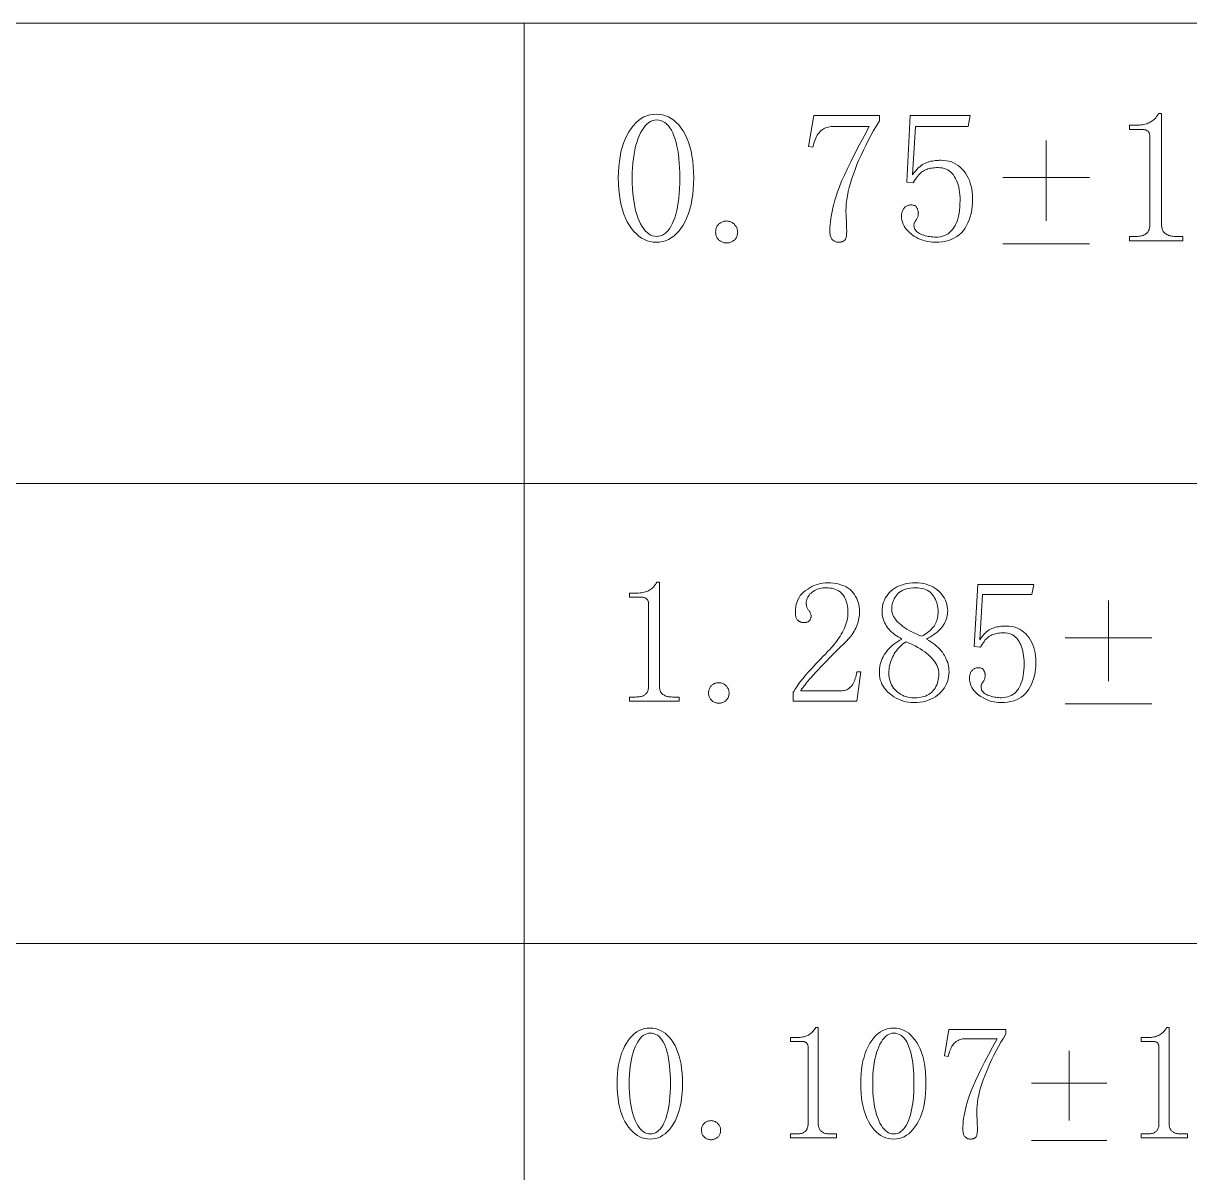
# Model space of a CAD drawing. Extents: x 1 to 297, y 1 to 210.
# Drawn here: x 157.28 to 170.94, y 43.05 to 56.51 of the extents above; entities that cross this region are included whole.
import ezdxf

# ---------------------------------------------------------------- set-up
doc = ezdxf.new("R2010")
doc.units = 0

msp = doc.modelspace()

# ---------------------------------------------------------------- linework, layer by layer
at = {"color": 7, "lineweight": 13}
for p, q in [((1.306, 56.508), (219.321, 56.508)), ((163.15, 56.508), (163.15, 29.565)), ((1.306, 51.119), (219.321, 51.119)), ((1.306, 45.731), (175.108, 45.731))]:
    msp.add_line(p, q, dxfattribs=at)
for points in [[(164.698, 53.944), (164.661, 53.946), (164.625, 53.952), (164.59, 53.962), (164.557, 53.976), (164.525, 53.993), (164.493, 54.015), (164.463, 54.041), (164.435, 54.07), (164.407, 54.104), (164.381, 54.141), (164.357, 54.182), (164.335, 54.227), (164.315, 54.274), (164.299, 54.325), (164.285, 54.379), (164.273, 54.437), (164.264, 54.497), (164.258, 54.561), (164.254, 54.628), (164.252, 54.698), (164.254, 54.764), (164.257, 54.827), (164.264, 54.888), (164.272, 54.945), (164.283, 55.001), (164.297, 55.053), (164.313, 55.104), (164.332, 55.151), (164.353, 55.196), (164.377, 55.238), (164.402, 55.278), (164.429, 55.313), (164.458, 55.343), (164.488, 55.37), (164.519, 55.393), (164.552, 55.411), (164.586, 55.426), (164.622, 55.436), (164.659, 55.442), (164.698, 55.444), (164.735, 55.442), (164.771, 55.436), (164.805, 55.426), (164.839, 55.413), (164.871, 55.395), (164.901, 55.373), (164.931, 55.348), (164.959, 55.318), (164.985, 55.285), (165.011, 55.247), (165.035, 55.206), (165.056, 55.162), (165.074, 55.115), (165.09, 55.065), (165.104, 55.011), (165.115, 54.955), (165.124, 54.895), (165.13, 54.833), (165.134, 54.767), (165.135, 54.698), (165.134, 54.63), (165.13, 54.564), (165.124, 54.501), (165.115, 54.441), (165.104, 54.385), (165.09, 54.331), (165.074, 54.28), (165.056, 54.232), (165.035, 54.187), (165.011, 54.146), (164.985, 54.107), (164.959, 54.073), (164.931, 54.043), (164.901, 54.017), (164.871, 53.995), (164.839, 53.976), (164.805, 53.962), (164.771, 53.952), (164.735, 53.946)], [(164.698, 55.376), (164.674, 55.374), (164.652, 55.368), (164.63, 55.359), (164.608, 55.346), (164.588, 55.33), (164.568, 55.309), (164.549, 55.285), (164.531, 55.258), (164.513, 55.226), (164.497, 55.191), (164.481, 55.153), (164.467, 55.113), (164.455, 55.07), (164.445, 55.024), (164.436, 54.976), (164.428, 54.925), (164.423, 54.872), (164.418, 54.817), (164.416, 54.759), (164.415, 54.698), (164.416, 54.635), (164.418, 54.574), (164.423, 54.516), (164.428, 54.461), (164.436, 54.409), (164.445, 54.36), (164.455, 54.314), (164.467, 54.271), (164.481, 54.23), (164.497, 54.193), (164.513, 54.159), (164.531, 54.128), (164.549, 54.101), (164.568, 54.078), (164.588, 54.058), (164.608, 54.042), (164.63, 54.029), (164.652, 54.02), (164.674, 54.015), (164.698, 54.013), (164.723, 54.015), (164.747, 54.02), (164.77, 54.029), (164.792, 54.042), (164.813, 54.058), (164.832, 54.078), (164.851, 54.101), (164.868, 54.128), (164.884, 54.159), (164.9, 54.193), (164.913, 54.23), (164.926, 54.271), (164.937, 54.314), (164.946, 54.36), (164.954, 54.409), (164.961, 54.461), (164.966, 54.516), (164.969, 54.574), (164.972, 54.635), (164.972, 54.698), (164.972, 54.759), (164.97, 54.817), (164.966, 54.872), (164.961, 54.925), (164.955, 54.976), (164.948, 55.024), (164.939, 55.07), (164.928, 55.113), (164.917, 55.153), (164.904, 55.191), (164.889, 55.226), (164.874, 55.258), (164.856, 55.285), (164.838, 55.309), (164.818, 55.33), (164.797, 55.346), (164.774, 55.359), (164.75, 55.368), (164.725, 55.374)], [(167.312, 55.367), (167.277, 55.309), (167.243, 55.251), (167.211, 55.193), (167.18, 55.136), (167.151, 55.079), (167.123, 55.022), (167.096, 54.965), (167.071, 54.909), (167.047, 54.853), (167.025, 54.797), (167.005, 54.742), (166.987, 54.689), (166.971, 54.636), (166.957, 54.586), (166.945, 54.537), (166.935, 54.489), (166.928, 54.443), (166.922, 54.398), (166.919, 54.355), (166.918, 54.313), (166.918, 54.306), (166.918, 54.298), (166.918, 54.29), (166.919, 54.281), (166.919, 54.271), (166.92, 54.261), (166.92, 54.25), (166.921, 54.239), (166.922, 54.227), (166.922, 54.214), (166.923, 54.201), (166.924, 54.188), (166.925, 54.174), (166.925, 54.159), (166.926, 54.145), (166.926, 54.129), (166.926, 54.114), (166.926, 54.098), (166.927, 54.081), (166.927, 54.064), (166.926, 54.051), (166.926, 54.038), (166.925, 54.027), (166.923, 54.016), (166.921, 54.006), (166.919, 53.997), (166.916, 53.989), (166.913, 53.982), (166.909, 53.975), (166.905, 53.97), (166.901, 53.965), (166.895, 53.961), (166.89, 53.957), (166.883, 53.953), (166.876, 53.951), (166.869, 53.948), (166.861, 53.947), (166.852, 53.945), (166.842, 53.944), (166.832, 53.944), (166.824, 53.945), (166.816, 53.945), (166.808, 53.947), (166.8, 53.949), (166.793, 53.952), (166.786, 53.955), (166.779, 53.959), (166.772, 53.963), (166.766, 53.969), (166.76, 53.974), (166.754, 53.981), (166.749, 53.988), (166.744, 53.996), (166.74, 54.006), (166.737, 54.016), (166.734, 54.027), (166.732, 54.039), (166.731, 54.052), (166.73, 54.066), (166.73, 54.081), (166.73, 54.115), (166.732, 54.15), (166.736, 54.186), (166.741, 54.224), (166.748, 54.264), (166.756, 54.305), (166.765, 54.347), (166.776, 54.391), (166.789, 54.437), (166.802, 54.484), (166.819, 54.536), (166.841, 54.594), (166.868, 54.658), (166.9, 54.73), (166.936, 54.808), (166.978, 54.893), (167.024, 54.984), (167.075, 55.082), (167.131, 55.187), (167.192, 55.299), (166.764, 55.299), (166.745, 55.298), (166.728, 55.296), (166.711, 55.293), (166.695, 55.289), (166.679, 55.284), (166.665, 55.277), (166.651, 55.269), (166.638, 55.26), (166.625, 55.25), (166.614, 55.238), (166.603, 55.226), (166.593, 55.212), (166.583, 55.197), (166.574, 55.181), (166.566, 55.163), (166.558, 55.145), (166.55, 55.125), (166.544, 55.104), (166.538, 55.082), (166.532, 55.058), (166.481, 55.067), (166.541, 55.427), (167.312, 55.427)], [(168.032, 54.904), (168.064, 54.903), (168.095, 54.899), (168.125, 54.893), (168.153, 54.884), (168.18, 54.873), (168.206, 54.859), (168.231, 54.843), (168.255, 54.825), (168.277, 54.804), (168.298, 54.78), (168.318, 54.754), (168.335, 54.727), (168.351, 54.698), (168.364, 54.667), (168.375, 54.635), (168.384, 54.601), (168.392, 54.566), (168.397, 54.529), (168.4, 54.49), (168.401, 54.45), (168.4, 54.405), (168.397, 54.361), (168.391, 54.32), (168.384, 54.28), (168.374, 54.242), (168.362, 54.206), (168.348, 54.172), (168.332, 54.14), (168.314, 54.11), (168.294, 54.081), (168.271, 54.055), (168.246, 54.032), (168.219, 54.011), (168.19, 53.994), (168.158, 53.979), (168.124, 53.966), (168.087, 53.957), (168.048, 53.95), (168.007, 53.946), (167.964, 53.944), (167.933, 53.945), (167.903, 53.948), (167.874, 53.952), (167.846, 53.959), (167.818, 53.967), (167.791, 53.977), (167.765, 53.988), (167.739, 54.002), (167.714, 54.017), (167.689, 54.034), (167.667, 54.053), (167.646, 54.072), (167.628, 54.092), (167.613, 54.112), (167.6, 54.134), (167.589, 54.156), (167.58, 54.179), (167.574, 54.203), (167.571, 54.227), (167.57, 54.253), (167.57, 54.263), (167.571, 54.273), (167.572, 54.282), (167.574, 54.292), (167.577, 54.301), (167.58, 54.31), (167.584, 54.318), (167.589, 54.327), (167.594, 54.335), (167.6, 54.343), (167.606, 54.35), (167.612, 54.357), (167.619, 54.362), (167.627, 54.367), (167.635, 54.372), (167.643, 54.375), (167.652, 54.378), (167.661, 54.38), (167.671, 54.381), (167.681, 54.381), (167.691, 54.381), (167.7, 54.38), (167.709, 54.378), (167.717, 54.376), (167.724, 54.373), (167.73, 54.369), (167.736, 54.365), (167.741, 54.359), (167.746, 54.354), (167.75, 54.347), (167.753, 54.34), (167.756, 54.334), (167.758, 54.327), (167.76, 54.321), (167.762, 54.315), (167.764, 54.309), (167.765, 54.303), (167.766, 54.298), (167.766, 54.292), (167.767, 54.287), (167.766, 54.277), (167.766, 54.267), (167.764, 54.258), (167.763, 54.249), (167.76, 54.241), (167.757, 54.233), (167.754, 54.226), (167.75, 54.218), (167.746, 54.212), (167.741, 54.206), (167.736, 54.2), (167.732, 54.193), (167.728, 54.187), (167.724, 54.181), (167.722, 54.175), (167.719, 54.168), (167.718, 54.162), (167.716, 54.155), (167.715, 54.148), (167.715, 54.141), (167.716, 54.128), (167.718, 54.115), (167.723, 54.103), (167.728, 54.092), (167.736, 54.081), (167.745, 54.071), (167.755, 54.062), (167.767, 54.054), (167.781, 54.046), (167.797, 54.038), (167.813, 54.032), (167.83, 54.026), (167.847, 54.021), (167.864, 54.017), (167.881, 54.013), (167.899, 54.01), (167.917, 54.007), (167.935, 54.006), (167.954, 54.005), (167.972, 54.004), (167.999, 54.005), (168.025, 54.009), (168.049, 54.014), (168.072, 54.022), (168.093, 54.032), (168.114, 54.044), (168.133, 54.059), (168.151, 54.076), (168.167, 54.094), (168.182, 54.116), (168.196, 54.139), (168.209, 54.164), (168.22, 54.191), (168.229, 54.22), (168.237, 54.251), (168.244, 54.283), (168.249, 54.318), (168.252, 54.354), (168.254, 54.393), (168.255, 54.433), (168.255, 54.466), (168.253, 54.499), (168.249, 54.53), (168.245, 54.56), (168.239, 54.588), (168.232, 54.615), (168.224, 54.641), (168.214, 54.666), (168.203, 54.689), (168.191, 54.711), (168.177, 54.732), (168.163, 54.75), (168.147, 54.766), (168.129, 54.78), (168.111, 54.792), (168.091, 54.801), (168.069, 54.809), (168.047, 54.814), (168.023, 54.817), (167.998, 54.819), (167.979, 54.818), (167.961, 54.817), (167.944, 54.815), (167.927, 54.813), (167.91, 54.81), (167.894, 54.806), (167.879, 54.802), (167.864, 54.797), (167.849, 54.791), (167.835, 54.784), (167.822, 54.777), (167.808, 54.767), (167.795, 54.757), (167.782, 54.744), (167.769, 54.731), (167.756, 54.715), (167.743, 54.698), (167.731, 54.68), (167.719, 54.66), (167.707, 54.639), (167.63, 54.647), (167.672, 55.427), (168.375, 55.427), (168.35, 55.299), (167.732, 55.299), (167.698, 54.733), (167.715, 54.756), (167.732, 54.777), (167.749, 54.796), (167.766, 54.814), (167.783, 54.829), (167.799, 54.843), (167.816, 54.855), (167.832, 54.864), (167.849, 54.872), (167.865, 54.878), (167.882, 54.883), (167.898, 54.888), (167.914, 54.892), (167.931, 54.895), (167.948, 54.898), (167.964, 54.9), (167.981, 54.902), (167.998, 54.903), (168.015, 54.904)], [(170.615, 55.453), (170.615, 54.15), (170.616, 54.137), (170.617, 54.124), (170.619, 54.112), (170.622, 54.101), (170.626, 54.09), (170.631, 54.08), (170.636, 54.071), (170.643, 54.062), (170.65, 54.054), (170.658, 54.047), (170.667, 54.041), (170.677, 54.035), (170.687, 54.03), (170.698, 54.025), (170.71, 54.021), (170.722, 54.018), (170.735, 54.016), (170.749, 54.014), (170.763, 54.013), (170.778, 54.013), (170.864, 54.013), (170.864, 53.961), (170.238, 53.961), (170.238, 54.013), (170.315, 54.013), (170.332, 54.013), (170.348, 54.014), (170.363, 54.016), (170.376, 54.018), (170.389, 54.021), (170.401, 54.025), (170.412, 54.03), (170.422, 54.035), (170.432, 54.041), (170.44, 54.047), (170.447, 54.054), (170.454, 54.062), (170.459, 54.071), (170.464, 54.08), (170.469, 54.09), (170.472, 54.101), (170.475, 54.112), (170.477, 54.124), (170.478, 54.137), (170.478, 54.15), (170.478, 55.187), (170.478, 55.194), (170.477, 55.2), (170.476, 55.206), (170.475, 55.212), (170.473, 55.218), (170.471, 55.224), (170.468, 55.229), (170.465, 55.234), (170.461, 55.238), (170.457, 55.243), (170.452, 55.247), (170.447, 55.25), (170.442, 55.254), (170.436, 55.257), (170.43, 55.259), (170.423, 55.261), (170.416, 55.262), (170.409, 55.263), (170.401, 55.264), (170.393, 55.264), (170.238, 55.264), (170.238, 55.316), (170.315, 55.316), (170.336, 55.316), (170.355, 55.317), (170.374, 55.319), (170.392, 55.321), (170.409, 55.324), (170.425, 55.328), (170.441, 55.332), (170.455, 55.338), (170.469, 55.343), (170.483, 55.35), (170.495, 55.357), (170.507, 55.365), (170.518, 55.374), (170.529, 55.383), (170.539, 55.393), (170.549, 55.403), (170.558, 55.415), (170.566, 55.427), (170.574, 55.439), (170.581, 55.453)], [(165.521, 53.936), (165.511, 53.936), (165.501, 53.937), (165.491, 53.939), (165.482, 53.941), (165.473, 53.944), (165.464, 53.948), (165.455, 53.952), (165.447, 53.958), (165.439, 53.963), (165.431, 53.97), (165.424, 53.977), (165.417, 53.985), (165.411, 53.993), (165.406, 54.001), (165.402, 54.011), (165.399, 54.02), (165.396, 54.031), (165.394, 54.041), (165.393, 54.052), (165.392, 54.064), (165.393, 54.076), (165.394, 54.087), (165.396, 54.098), (165.399, 54.108), (165.402, 54.118), (165.406, 54.127), (165.411, 54.136), (165.417, 54.144), (165.424, 54.151), (165.431, 54.159), (165.439, 54.165), (165.447, 54.171), (165.455, 54.176), (165.464, 54.18), (165.473, 54.184), (165.482, 54.187), (165.491, 54.19), (165.501, 54.191), (165.511, 54.192), (165.521, 54.193), (165.531, 54.192), (165.541, 54.191), (165.551, 54.189), (165.56, 54.187), (165.569, 54.183), (165.578, 54.179), (165.587, 54.174), (165.595, 54.168), (165.603, 54.162), (165.611, 54.154), (165.618, 54.146), (165.625, 54.138), (165.631, 54.13), (165.636, 54.121), (165.64, 54.112), (165.643, 54.103), (165.646, 54.094), (165.648, 54.084), (165.649, 54.074), (165.65, 54.064), (165.649, 54.052), (165.648, 54.041), (165.646, 54.031), (165.643, 54.02), (165.64, 54.011), (165.636, 54.001), (165.631, 53.993), (165.625, 53.985), (165.618, 53.977), (165.611, 53.97), (165.603, 53.963), (165.595, 53.958), (165.587, 53.952), (165.578, 53.948), (165.569, 53.944), (165.56, 53.941), (165.551, 53.939), (165.541, 53.937), (165.531, 53.936)], [(164.734, 49.962), (164.734, 48.746), (164.734, 48.734), (164.735, 48.722), (164.737, 48.711), (164.74, 48.7), (164.743, 48.69), (164.748, 48.681), (164.753, 48.673), (164.759, 48.665), (164.766, 48.657), (164.773, 48.65), (164.782, 48.644), (164.791, 48.639), (164.8, 48.634), (164.811, 48.63), (164.822, 48.626), (164.833, 48.624), (164.845, 48.621), (164.858, 48.62), (164.871, 48.619), (164.885, 48.618), (164.965, 48.618), (164.965, 48.57), (164.382, 48.57), (164.382, 48.618), (164.454, 48.618), (164.469, 48.619), (164.484, 48.62), (164.498, 48.621), (164.51, 48.624), (164.523, 48.626), (164.534, 48.63), (164.544, 48.634), (164.553, 48.639), (164.562, 48.644), (164.57, 48.65), (164.576, 48.657), (164.582, 48.665), (164.588, 48.673), (164.593, 48.681), (164.597, 48.69), (164.6, 48.7), (164.602, 48.711), (164.604, 48.722), (164.605, 48.734), (164.605, 48.746), (164.605, 49.714), (164.605, 49.721), (164.605, 49.727), (164.604, 49.733), (164.602, 49.738), (164.601, 49.743), (164.598, 49.749), (164.596, 49.753), (164.593, 49.758), (164.589, 49.762), (164.586, 49.766), (164.581, 49.77), (164.577, 49.774), (164.572, 49.777), (164.566, 49.779), (164.561, 49.781), (164.554, 49.783), (164.548, 49.785), (164.541, 49.786), (164.533, 49.786), (164.526, 49.786), (164.382, 49.786), (164.382, 49.834), (164.454, 49.834), (164.472, 49.835), (164.49, 49.836), (164.508, 49.837), (164.525, 49.84), (164.541, 49.842), (164.556, 49.846), (164.57, 49.85), (164.584, 49.855), (164.597, 49.86), (164.61, 49.866), (164.621, 49.873), (164.632, 49.881), (164.643, 49.889), (164.653, 49.897), (164.663, 49.906), (164.671, 49.916), (164.68, 49.927), (164.688, 49.938), (164.695, 49.95), (164.702, 49.962)], [(166.941, 49.602), (166.941, 49.631), (166.939, 49.657), (166.936, 49.683), (166.931, 49.707), (166.926, 49.729), (166.918, 49.751), (166.91, 49.771), (166.901, 49.789), (166.89, 49.807), (166.878, 49.822), (166.864, 49.837), (166.849, 49.85), (166.833, 49.861), (166.816, 49.871), (166.798, 49.879), (166.778, 49.886), (166.757, 49.892), (166.734, 49.895), (166.71, 49.898), (166.686, 49.898), (166.667, 49.898), (166.648, 49.896), (166.63, 49.894), (166.613, 49.89), (166.597, 49.885), (166.58, 49.88), (166.565, 49.873), (166.55, 49.865), (166.535, 49.856), (166.521, 49.846), (166.509, 49.836), (166.497, 49.825), (166.487, 49.813), (166.478, 49.8), (166.471, 49.787), (166.464, 49.774), (166.46, 49.76), (166.456, 49.745), (166.454, 49.73), (166.454, 49.714), (166.454, 49.705), (166.455, 49.696), (166.456, 49.687), (166.458, 49.679), (166.461, 49.67), (166.464, 49.663), (166.467, 49.655), (166.471, 49.648), (166.476, 49.641), (166.482, 49.634), (166.487, 49.628), (166.492, 49.622), (166.496, 49.615), (166.499, 49.609), (166.503, 49.602), (166.505, 49.596), (166.507, 49.59), (166.508, 49.583), (166.509, 49.577), (166.51, 49.57), (166.509, 49.563), (166.509, 49.555), (166.508, 49.548), (166.506, 49.542), (166.505, 49.535), (166.502, 49.53), (166.5, 49.524), (166.497, 49.519), (166.493, 49.515), (166.49, 49.51), (166.485, 49.507), (166.481, 49.503), (166.476, 49.5), (166.47, 49.498), (166.465, 49.495), (166.458, 49.494), (166.452, 49.492), (166.445, 49.491), (166.437, 49.491), (166.43, 49.49), (166.42, 49.491), (166.411, 49.492), (166.403, 49.493), (166.394, 49.495), (166.387, 49.497), (166.379, 49.501), (166.372, 49.504), (166.366, 49.508), (166.359, 49.513), (166.354, 49.518), (166.348, 49.524), (166.343, 49.531), (166.339, 49.539), (166.336, 49.547), (166.333, 49.555), (166.33, 49.565), (166.328, 49.575), (166.327, 49.586), (166.326, 49.598), (166.326, 49.61), (166.327, 49.643), (166.33, 49.674), (166.336, 49.704), (166.345, 49.732), (166.355, 49.758), (166.369, 49.783), (166.384, 49.806), (166.402, 49.828), (166.423, 49.848), (166.446, 49.866), (166.47, 49.883), (166.494, 49.898), (166.519, 49.911), (166.544, 49.923), (166.57, 49.932), (166.595, 49.94), (166.621, 49.947), (166.648, 49.951), (166.674, 49.954), (166.702, 49.954), (166.739, 49.954), (166.774, 49.951), (166.808, 49.946), (166.839, 49.939), (166.868, 49.93), (166.896, 49.92), (166.921, 49.907), (166.945, 49.893), (166.966, 49.877), (166.986, 49.858), (167.003, 49.839), (167.019, 49.818), (167.032, 49.797), (167.044, 49.774), (167.055, 49.75), (167.063, 49.726), (167.069, 49.701), (167.074, 49.674), (167.077, 49.647), (167.077, 49.618), (167.077, 49.599), (167.076, 49.58), (167.074, 49.561), (167.07, 49.542), (167.066, 49.522), (167.062, 49.503), (167.056, 49.484), (167.049, 49.465), (167.042, 49.446), (167.034, 49.426), (167.024, 49.407), (167.014, 49.388), (167.002, 49.37), (166.99, 49.351), (166.977, 49.332), (166.962, 49.314), (166.946, 49.296), (166.93, 49.278), (166.912, 49.26), (166.894, 49.242), (166.848, 49.199), (166.805, 49.156), (166.764, 49.116), (166.725, 49.077), (166.689, 49.039), (166.654, 49.004), (166.622, 48.97), (166.591, 48.938), (166.563, 48.907), (166.538, 48.878), (166.514, 48.851), (166.492, 48.826), (166.472, 48.803), (166.454, 48.781), (166.439, 48.761), (166.425, 48.744), (166.413, 48.728), (166.403, 48.713), (166.395, 48.701), (166.39, 48.69), (166.862, 48.69), (166.876, 48.691), (166.889, 48.693), (166.903, 48.696), (166.915, 48.699), (166.928, 48.704), (166.939, 48.711), (166.951, 48.718), (166.961, 48.726), (166.972, 48.736), (166.982, 48.746), (166.991, 48.758), (166.999, 48.771), (167.007, 48.785), (167.015, 48.8), (167.021, 48.816), (167.028, 48.834), (167.033, 48.852), (167.038, 48.872), (167.042, 48.893), (167.046, 48.914), (167.094, 48.914), (167.046, 48.57), (166.301, 48.57), (166.301, 48.674), (166.31, 48.689), (166.32, 48.705), (166.33, 48.721), (166.342, 48.738), (166.355, 48.756), (166.368, 48.775), (166.383, 48.795), (166.399, 48.815), (166.416, 48.836), (166.434, 48.858), (166.452, 48.881), (166.473, 48.905), (166.494, 48.929), (166.517, 48.954), (166.541, 48.98), (166.566, 49.007), (166.592, 49.035), (166.619, 49.063), (166.648, 49.092), (166.678, 49.122), (166.704, 49.15), (166.729, 49.176), (166.753, 49.203), (166.775, 49.229), (166.796, 49.254), (166.815, 49.28), (166.833, 49.305), (166.849, 49.33), (166.864, 49.354), (166.878, 49.378), (166.89, 49.402), (166.901, 49.426), (166.91, 49.449), (166.918, 49.472), (166.926, 49.494), (166.931, 49.517), (166.936, 49.539), (166.939, 49.56), (166.941, 49.582)], [(168.126, 48.914), (168.124, 48.885), (168.121, 48.856), (168.115, 48.828), (168.108, 48.801), (168.098, 48.774), (168.085, 48.749), (168.071, 48.725), (168.054, 48.702), (168.035, 48.68), (168.014, 48.658), (167.99, 48.639), (167.966, 48.621), (167.94, 48.605), (167.912, 48.592), (167.883, 48.58), (167.853, 48.571), (167.821, 48.564), (167.788, 48.559), (167.754, 48.556), (167.717, 48.554), (167.684, 48.556), (167.652, 48.559), (167.621, 48.564), (167.591, 48.571), (167.562, 48.58), (167.533, 48.592), (167.506, 48.605), (167.479, 48.621), (167.454, 48.639), (167.43, 48.658), (167.407, 48.68), (167.386, 48.701), (167.368, 48.724), (167.353, 48.747), (167.34, 48.77), (167.329, 48.795), (167.32, 48.82), (167.314, 48.845), (167.311, 48.872), (167.31, 48.898), (167.31, 48.925), (167.312, 48.951), (167.316, 48.976), (167.32, 49.001), (167.327, 49.024), (167.334, 49.047), (167.343, 49.069), (167.353, 49.09), (167.365, 49.111), (167.378, 49.13), (167.392, 49.149), (167.407, 49.168), (167.424, 49.186), (167.441, 49.203), (167.461, 49.22), (167.481, 49.237), (167.502, 49.253), (167.525, 49.269), (167.549, 49.284), (167.574, 49.298), (167.552, 49.31), (167.531, 49.322), (167.511, 49.335), (167.492, 49.348), (167.475, 49.361), (167.458, 49.376), (167.442, 49.391), (167.428, 49.406), (167.414, 49.422), (167.402, 49.438), (167.39, 49.455), (167.38, 49.473), (167.371, 49.491), (167.363, 49.509), (167.357, 49.527), (167.351, 49.546), (167.347, 49.566), (167.344, 49.586), (167.342, 49.606), (167.342, 49.626), (167.343, 49.653), (167.346, 49.679), (167.351, 49.704), (167.358, 49.729), (167.368, 49.752), (167.379, 49.775), (167.392, 49.797), (167.408, 49.818), (167.426, 49.839), (167.446, 49.858), (167.467, 49.877), (167.49, 49.893), (167.515, 49.907), (167.542, 49.92), (167.57, 49.93), (167.599, 49.939), (167.63, 49.946), (167.663, 49.951), (167.698, 49.954), (167.734, 49.954), (167.766, 49.954), (167.798, 49.951), (167.829, 49.946), (167.858, 49.939), (167.885, 49.93), (167.912, 49.92), (167.937, 49.907), (167.961, 49.893), (167.984, 49.877), (168.006, 49.858), (168.025, 49.839), (168.043, 49.818), (168.059, 49.797), (168.072, 49.775), (168.084, 49.752), (168.093, 49.729), (168.1, 49.704), (168.105, 49.679), (168.108, 49.653), (168.11, 49.626), (168.109, 49.607), (168.107, 49.589), (168.104, 49.57), (168.1, 49.552), (168.095, 49.533), (168.088, 49.516), (168.08, 49.498), (168.071, 49.481), (168.061, 49.463), (168.049, 49.446), (168.037, 49.43), (168.023, 49.414), (168.007, 49.398), (167.991, 49.382), (167.973, 49.367), (167.953, 49.353), (167.932, 49.339), (167.91, 49.325), (167.886, 49.311), (167.862, 49.298), (167.888, 49.282), (167.913, 49.266), (167.937, 49.249), (167.959, 49.232), (167.98, 49.214), (167.999, 49.197), (168.017, 49.179), (168.033, 49.16), (168.048, 49.142), (168.062, 49.122), (168.074, 49.103), (168.085, 49.083), (168.094, 49.063), (168.102, 49.043), (168.11, 49.022), (168.115, 49.002), (168.12, 48.98), (168.123, 48.959), (168.125, 48.937)], [(167.998, 49.618), (167.997, 49.641), (167.995, 49.662), (167.992, 49.683), (167.987, 49.704), (167.982, 49.723), (167.974, 49.743), (167.966, 49.762), (167.957, 49.78), (167.946, 49.797), (167.934, 49.814), (167.92, 49.83), (167.905, 49.845), (167.889, 49.857), (167.871, 49.868), (167.852, 49.877), (167.831, 49.885), (167.809, 49.891), (167.785, 49.895), (167.76, 49.898), (167.734, 49.898), (167.704, 49.898), (167.676, 49.895), (167.65, 49.891), (167.626, 49.886), (167.604, 49.878), (167.583, 49.87), (167.564, 49.859), (167.547, 49.847), (167.531, 49.834), (167.518, 49.818), (167.505, 49.802), (167.494, 49.786), (167.485, 49.77), (167.477, 49.753), (167.47, 49.736), (167.464, 49.72), (167.459, 49.703), (167.456, 49.685), (167.454, 49.668), (167.454, 49.65), (167.454, 49.633), (167.457, 49.615), (167.462, 49.598), (167.468, 49.581), (167.477, 49.563), (167.487, 49.546), (167.499, 49.529), (167.512, 49.512), (167.528, 49.495), (167.546, 49.478), (167.565, 49.462), (167.585, 49.446), (167.608, 49.43), (167.631, 49.414), (167.657, 49.399), (167.683, 49.385), (167.712, 49.371), (167.741, 49.357), (167.773, 49.343), (167.806, 49.33), (167.824, 49.34), (167.842, 49.351), (167.859, 49.361), (167.875, 49.373), (167.89, 49.384), (167.903, 49.397), (167.916, 49.409), (167.928, 49.423), (167.939, 49.436), (167.95, 49.45), (167.959, 49.465), (167.967, 49.48), (167.974, 49.496), (167.98, 49.512), (167.986, 49.528), (167.99, 49.546), (167.993, 49.563), (167.996, 49.581), (167.997, 49.6)], [(168.798, 49.45), (168.827, 49.449), (168.856, 49.446), (168.884, 49.44), (168.91, 49.432), (168.936, 49.421), (168.96, 49.409), (168.983, 49.394), (169.005, 49.376), (169.026, 49.357), (169.046, 49.334), (169.064, 49.311), (169.08, 49.285), (169.094, 49.258), (169.107, 49.23), (169.118, 49.199), (169.126, 49.168), (169.133, 49.135), (169.138, 49.1), (169.141, 49.064), (169.142, 49.026), (169.141, 48.984), (169.138, 48.944), (169.133, 48.905), (169.126, 48.868), (169.117, 48.832), (169.105, 48.799), (169.092, 48.767), (169.077, 48.737), (169.061, 48.709), (169.042, 48.682), (169.02, 48.658), (168.997, 48.636), (168.972, 48.617), (168.944, 48.601), (168.915, 48.586), (168.883, 48.575), (168.849, 48.566), (168.812, 48.56), (168.774, 48.556), (168.734, 48.554), (168.705, 48.555), (168.677, 48.558), (168.65, 48.562), (168.623, 48.568), (168.598, 48.575), (168.572, 48.585), (168.548, 48.596), (168.524, 48.608), (168.5, 48.623), (168.478, 48.638), (168.456, 48.656), (168.437, 48.674), (168.42, 48.692), (168.406, 48.711), (168.394, 48.731), (168.383, 48.752), (168.376, 48.774), (168.37, 48.796), (168.367, 48.819), (168.366, 48.842), (168.366, 48.852), (168.367, 48.861), (168.368, 48.87), (168.37, 48.879), (168.372, 48.887), (168.376, 48.896), (168.379, 48.904), (168.383, 48.912), (168.388, 48.919), (168.394, 48.926), (168.399, 48.933), (168.406, 48.939), (168.412, 48.945), (168.419, 48.95), (168.426, 48.953), (168.434, 48.957), (168.443, 48.959), (168.451, 48.961), (168.46, 48.962), (168.47, 48.962), (168.479, 48.962), (168.487, 48.961), (168.495, 48.96), (168.503, 48.957), (168.51, 48.954), (168.516, 48.951), (168.521, 48.947), (168.526, 48.942), (168.53, 48.937), (168.534, 48.93), (168.537, 48.924), (168.539, 48.918), (168.542, 48.912), (168.544, 48.906), (168.546, 48.9), (168.547, 48.895), (168.548, 48.89), (168.549, 48.884), (168.549, 48.879), (168.549, 48.874), (168.549, 48.865), (168.549, 48.856), (168.547, 48.847), (168.546, 48.839), (168.544, 48.831), (168.541, 48.824), (168.538, 48.817), (168.534, 48.81), (168.53, 48.804), (168.526, 48.798), (168.521, 48.793), (168.517, 48.787), (168.513, 48.781), (168.51, 48.775), (168.508, 48.769), (168.505, 48.763), (168.504, 48.757), (168.502, 48.751), (168.502, 48.745), (168.502, 48.738), (168.502, 48.726), (168.505, 48.714), (168.508, 48.703), (168.514, 48.692), (168.521, 48.682), (168.529, 48.673), (168.539, 48.665), (168.55, 48.657), (168.563, 48.649), (168.577, 48.642), (168.593, 48.636), (168.608, 48.631), (168.624, 48.626), (168.64, 48.622), (168.657, 48.618), (168.673, 48.616), (168.69, 48.613), (168.707, 48.612), (168.724, 48.611), (168.742, 48.61), (168.767, 48.612), (168.79, 48.615), (168.813, 48.62), (168.834, 48.627), (168.855, 48.636), (168.874, 48.648), (168.891, 48.661), (168.908, 48.677), (168.923, 48.695), (168.938, 48.714), (168.95, 48.736), (168.962, 48.76), (168.972, 48.785), (168.981, 48.812), (168.989, 48.84), (168.995, 48.871), (168.999, 48.903), (169.003, 48.937), (169.005, 48.973), (169.006, 49.01), (169.005, 49.042), (169.003, 49.072), (169, 49.101), (168.996, 49.129), (168.991, 49.155), (168.984, 49.181), (168.976, 49.205), (168.967, 49.228), (168.957, 49.25), (168.946, 49.27), (168.933, 49.289), (168.919, 49.306), (168.904, 49.321), (168.888, 49.334), (168.87, 49.345), (168.852, 49.354), (168.832, 49.361), (168.811, 49.366), (168.789, 49.369), (168.766, 49.37), (168.748, 49.37), (168.731, 49.369), (168.715, 49.368), (168.699, 49.365), (168.684, 49.362), (168.669, 49.359), (168.654, 49.355), (168.64, 49.35), (168.627, 49.345), (168.614, 49.338), (168.601, 49.331), (168.588, 49.323), (168.576, 49.313), (168.564, 49.301), (168.551, 49.288), (168.54, 49.274), (168.528, 49.258), (168.516, 49.241), (168.505, 49.223), (168.493, 49.202), (168.422, 49.21), (168.462, 49.938), (169.118, 49.938), (169.094, 49.818), (168.518, 49.818), (168.486, 49.29), (168.501, 49.312), (168.517, 49.332), (168.533, 49.35), (168.549, 49.366), (168.564, 49.38), (168.58, 49.393), (168.596, 49.404), (168.611, 49.413), (168.626, 49.421), (168.642, 49.426), (168.657, 49.431), (168.672, 49.435), (168.687, 49.439), (168.703, 49.442), (168.719, 49.444), (168.734, 49.447), (168.75, 49.448), (168.766, 49.45), (168.782, 49.45)], [(167.422, 48.898), (167.422, 48.873), (167.425, 48.849), (167.429, 48.826), (167.435, 48.804), (167.443, 48.782), (167.452, 48.762), (167.463, 48.743), (167.475, 48.724), (167.49, 48.707), (167.506, 48.69), (167.523, 48.675), (167.541, 48.662), (167.56, 48.65), (167.58, 48.639), (167.601, 48.63), (167.622, 48.623), (167.645, 48.618), (167.668, 48.614), (167.692, 48.611), (167.717, 48.61), (167.747, 48.611), (167.775, 48.614), (167.801, 48.618), (167.826, 48.623), (167.849, 48.63), (167.87, 48.639), (167.889, 48.65), (167.907, 48.662), (167.923, 48.675), (167.938, 48.69), (167.95, 48.707), (167.962, 48.724), (167.972, 48.742), (167.981, 48.761), (167.989, 48.78), (167.995, 48.801), (167.999, 48.822), (168.003, 48.844), (168.005, 48.867), (168.006, 48.89), (168.005, 48.911), (168.002, 48.932), (167.997, 48.952), (167.99, 48.972), (167.982, 48.992), (167.971, 49.012), (167.958, 49.032), (167.944, 49.052), (167.928, 49.071), (167.91, 49.09), (167.889, 49.11), (167.867, 49.128), (167.843, 49.147), (167.817, 49.165), (167.79, 49.182), (167.76, 49.2), (167.728, 49.217), (167.694, 49.234), (167.659, 49.25), (167.622, 49.266), (167.603, 49.253), (167.585, 49.24), (167.568, 49.225), (167.552, 49.21), (167.536, 49.194), (167.522, 49.178), (167.509, 49.161), (167.496, 49.144), (167.484, 49.125), (167.474, 49.106), (167.464, 49.087), (167.455, 49.067), (167.447, 49.047), (167.44, 49.027), (167.435, 49.006), (167.43, 48.986), (167.426, 48.964), (167.424, 48.943), (167.422, 48.921)], [(165.43, 48.546), (165.42, 48.547), (165.411, 48.548), (165.402, 48.549), (165.393, 48.552), (165.385, 48.554), (165.376, 48.558), (165.368, 48.562), (165.36, 48.567), (165.353, 48.572), (165.346, 48.578), (165.339, 48.585), (165.333, 48.592), (165.327, 48.6), (165.322, 48.608), (165.319, 48.616), (165.315, 48.626), (165.313, 48.635), (165.311, 48.645), (165.31, 48.656), (165.31, 48.666), (165.31, 48.677), (165.311, 48.688), (165.313, 48.698), (165.315, 48.707), (165.319, 48.716), (165.322, 48.725), (165.327, 48.733), (165.333, 48.741), (165.339, 48.748), (165.346, 48.754), (165.353, 48.761), (165.36, 48.766), (165.368, 48.771), (165.376, 48.775), (165.385, 48.778), (165.393, 48.781), (165.402, 48.784), (165.411, 48.785), (165.42, 48.786), (165.43, 48.786), (165.439, 48.786), (165.448, 48.785), (165.457, 48.783), (165.466, 48.781), (165.475, 48.777), (165.483, 48.774), (165.491, 48.769), (165.499, 48.763), (165.506, 48.757), (165.514, 48.75), (165.52, 48.743), (165.526, 48.736), (165.532, 48.728), (165.537, 48.72), (165.541, 48.711), (165.544, 48.703), (165.546, 48.694), (165.548, 48.685), (165.549, 48.676), (165.549, 48.666), (165.549, 48.656), (165.548, 48.645), (165.546, 48.635), (165.544, 48.626), (165.541, 48.616), (165.537, 48.608), (165.532, 48.6), (165.526, 48.592), (165.52, 48.585), (165.514, 48.578), (165.506, 48.572), (165.499, 48.567), (165.491, 48.562), (165.483, 48.558), (165.475, 48.554), (165.466, 48.552), (165.457, 48.549), (165.448, 48.548), (165.439, 48.547)], [(164.625, 43.442), (164.593, 43.444), (164.562, 43.449), (164.532, 43.458), (164.503, 43.47), (164.475, 43.485), (164.448, 43.504), (164.422, 43.526), (164.397, 43.552), (164.373, 43.581), (164.35, 43.613), (164.329, 43.649), (164.31, 43.687), (164.293, 43.728), (164.279, 43.772), (164.267, 43.819), (164.256, 43.869), (164.249, 43.921), (164.243, 43.977), (164.24, 44.035), (164.239, 44.096), (164.24, 44.153), (164.243, 44.207), (164.248, 44.26), (164.256, 44.31), (164.266, 44.358), (164.277, 44.403), (164.291, 44.447), (164.308, 44.488), (164.326, 44.527), (164.346, 44.564), (164.369, 44.598), (164.392, 44.628), (164.417, 44.655), (164.443, 44.678), (164.47, 44.698), (164.498, 44.714), (164.528, 44.726), (164.559, 44.735), (164.591, 44.74), (164.625, 44.742), (164.657, 44.74), (164.688, 44.735), (164.718, 44.727), (164.747, 44.715), (164.774, 44.699), (164.801, 44.681), (164.826, 44.658), (164.851, 44.633), (164.874, 44.604), (164.896, 44.571), (164.917, 44.536), (164.935, 44.498), (164.951, 44.457), (164.965, 44.413), (164.977, 44.367), (164.987, 44.318), (164.994, 44.267), (164.999, 44.212), (165.003, 44.155), (165.004, 44.096), (165.003, 44.036), (164.999, 43.979), (164.994, 43.925), (164.987, 43.873), (164.977, 43.824), (164.965, 43.777), (164.951, 43.733), (164.935, 43.692), (164.917, 43.653), (164.896, 43.617), (164.874, 43.584), (164.851, 43.554), (164.826, 43.528), (164.801, 43.505), (164.774, 43.486), (164.747, 43.47), (164.718, 43.458), (164.688, 43.449), (164.657, 43.444)], [(164.625, 44.683), (164.604, 44.681), (164.585, 44.676), (164.566, 44.668), (164.547, 44.657), (164.529, 44.643), (164.512, 44.625), (164.496, 44.605), (164.48, 44.581), (164.465, 44.553), (164.45, 44.523), (164.437, 44.49), (164.425, 44.455), (164.414, 44.418), (164.405, 44.378), (164.397, 44.336), (164.391, 44.293), (164.386, 44.247), (164.383, 44.199), (164.38, 44.148), (164.38, 44.096), (164.38, 44.041), (164.383, 43.988), (164.386, 43.938), (164.391, 43.89), (164.397, 43.845), (164.405, 43.803), (164.414, 43.763), (164.425, 43.725), (164.437, 43.69), (164.45, 43.658), (164.465, 43.628), (164.48, 43.601), (164.496, 43.578), (164.512, 43.558), (164.529, 43.541), (164.547, 43.527), (164.566, 43.516), (164.585, 43.508), (164.604, 43.503), (164.625, 43.502), (164.647, 43.503), (164.668, 43.508), (164.687, 43.516), (164.706, 43.527), (164.724, 43.541), (164.741, 43.558), (164.757, 43.578), (164.772, 43.601), (164.786, 43.628), (164.799, 43.658), (164.812, 43.69), (164.822, 43.725), (164.832, 43.763), (164.84, 43.803), (164.847, 43.845), (164.853, 43.89), (164.857, 43.938), (164.86, 43.988), (164.862, 44.041), (164.863, 44.096), (164.862, 44.148), (164.86, 44.199), (164.857, 44.247), (164.853, 44.293), (164.848, 44.336), (164.841, 44.378), (164.834, 44.418), (164.825, 44.455), (164.815, 44.49), (164.803, 44.523), (164.791, 44.553), (164.777, 44.581), (164.762, 44.605), (164.746, 44.625), (164.729, 44.643), (164.711, 44.657), (164.691, 44.668), (164.67, 44.676), (164.648, 44.681)], [(166.594, 44.75), (166.594, 43.62), (166.594, 43.609), (166.595, 43.598), (166.597, 43.588), (166.599, 43.578), (166.603, 43.568), (166.607, 43.56), (166.612, 43.552), (166.617, 43.544), (166.624, 43.538), (166.631, 43.531), (166.638, 43.526), (166.647, 43.521), (166.656, 43.516), (166.665, 43.512), (166.675, 43.509), (166.686, 43.506), (166.697, 43.504), (166.709, 43.503), (166.722, 43.502), (166.735, 43.502), (166.809, 43.502), (166.809, 43.457), (166.267, 43.457), (166.267, 43.502), (166.334, 43.502), (166.348, 43.502), (166.362, 43.503), (166.374, 43.504), (166.386, 43.506), (166.398, 43.509), (166.408, 43.512), (166.417, 43.516), (166.426, 43.521), (166.434, 43.526), (166.441, 43.531), (166.448, 43.538), (166.453, 43.544), (166.458, 43.552), (166.463, 43.56), (166.466, 43.568), (166.469, 43.578), (166.472, 43.588), (166.473, 43.598), (166.474, 43.609), (166.475, 43.62), (166.475, 44.519), (166.474, 44.525), (166.474, 44.531), (166.473, 44.536), (166.472, 44.541), (166.47, 44.546), (166.468, 44.551), (166.466, 44.555), (166.463, 44.56), (166.46, 44.564), (166.456, 44.568), (166.452, 44.571), (166.448, 44.574), (166.443, 44.577), (166.438, 44.58), (166.433, 44.582), (166.427, 44.583), (166.421, 44.585), (166.414, 44.585), (166.408, 44.586), (166.4, 44.586), (166.267, 44.586), (166.267, 44.631), (166.334, 44.631), (166.351, 44.631), (166.368, 44.632), (166.384, 44.633), (166.399, 44.636), (166.414, 44.638), (166.428, 44.641), (166.442, 44.645), (166.455, 44.65), (166.467, 44.655), (166.478, 44.66), (166.489, 44.667), (166.5, 44.674), (166.509, 44.681), (166.519, 44.689), (166.528, 44.698), (166.536, 44.707), (166.544, 44.717), (166.551, 44.727), (166.558, 44.738), (166.564, 44.75)], [(167.478, 43.442), (167.445, 43.444), (167.414, 43.449), (167.384, 43.458), (167.355, 43.47), (167.327, 43.485), (167.3, 43.504), (167.274, 43.526), (167.249, 43.552), (167.225, 43.581), (167.203, 43.613), (167.181, 43.649), (167.163, 43.687), (167.146, 43.728), (167.131, 43.772), (167.119, 43.819), (167.109, 43.869), (167.101, 43.921), (167.096, 43.977), (167.092, 44.035), (167.091, 44.096), (167.092, 44.153), (167.096, 44.207), (167.101, 44.26), (167.108, 44.31), (167.118, 44.358), (167.13, 44.403), (167.144, 44.447), (167.16, 44.488), (167.178, 44.527), (167.199, 44.564), (167.221, 44.598), (167.245, 44.628), (167.269, 44.655), (167.295, 44.678), (167.322, 44.698), (167.351, 44.714), (167.381, 44.726), (167.412, 44.735), (167.444, 44.74), (167.478, 44.742), (167.51, 44.74), (167.541, 44.735), (167.571, 44.727), (167.599, 44.715), (167.627, 44.699), (167.654, 44.681), (167.679, 44.658), (167.703, 44.633), (167.727, 44.604), (167.749, 44.571), (167.769, 44.536), (167.787, 44.498), (167.804, 44.457), (167.818, 44.413), (167.829, 44.367), (167.839, 44.318), (167.847, 44.267), (167.852, 44.212), (167.855, 44.155), (167.856, 44.096), (167.855, 44.036), (167.852, 43.979), (167.847, 43.925), (167.839, 43.873), (167.829, 43.824), (167.818, 43.777), (167.804, 43.733), (167.787, 43.692), (167.769, 43.653), (167.749, 43.617), (167.727, 43.584), (167.703, 43.554), (167.679, 43.528), (167.654, 43.505), (167.627, 43.486), (167.599, 43.47), (167.571, 43.458), (167.541, 43.449), (167.51, 43.444)], [(167.478, 44.683), (167.457, 44.681), (167.437, 44.676), (167.418, 44.668), (167.4, 44.657), (167.382, 44.643), (167.365, 44.625), (167.348, 44.605), (167.333, 44.581), (167.317, 44.553), (167.303, 44.523), (167.29, 44.49), (167.278, 44.455), (167.267, 44.418), (167.258, 44.378), (167.25, 44.336), (167.244, 44.293), (167.239, 44.247), (167.235, 44.199), (167.233, 44.148), (167.232, 44.096), (167.233, 44.041), (167.235, 43.988), (167.239, 43.938), (167.244, 43.89), (167.25, 43.845), (167.258, 43.803), (167.267, 43.763), (167.278, 43.725), (167.29, 43.69), (167.303, 43.658), (167.317, 43.628), (167.333, 43.601), (167.348, 43.578), (167.365, 43.558), (167.382, 43.541), (167.4, 43.527), (167.418, 43.516), (167.437, 43.508), (167.457, 43.503), (167.478, 43.502), (167.499, 43.503), (167.52, 43.508), (167.54, 43.516), (167.559, 43.527), (167.577, 43.541), (167.594, 43.558), (167.61, 43.578), (167.625, 43.601), (167.639, 43.628), (167.652, 43.658), (167.664, 43.69), (167.675, 43.725), (167.684, 43.763), (167.692, 43.803), (167.699, 43.845), (167.705, 43.89), (167.71, 43.938), (167.713, 43.988), (167.715, 44.041), (167.715, 44.096), (167.715, 44.148), (167.713, 44.199), (167.71, 44.247), (167.706, 44.293), (167.7, 44.336), (167.694, 44.378), (167.686, 44.418), (167.677, 44.455), (167.667, 44.49), (167.656, 44.523), (167.643, 44.553), (167.63, 44.581), (167.615, 44.605), (167.599, 44.625), (167.582, 44.643), (167.563, 44.657), (167.543, 44.668), (167.523, 44.676), (167.501, 44.681)], [(168.792, 44.675), (168.762, 44.625), (168.732, 44.575), (168.704, 44.525), (168.678, 44.475), (168.652, 44.426), (168.628, 44.376), (168.605, 44.327), (168.583, 44.278), (168.563, 44.23), (168.544, 44.181), (168.526, 44.134), (168.51, 44.087), (168.496, 44.042), (168.484, 43.998), (168.474, 43.956), (168.465, 43.914), (168.459, 43.874), (168.454, 43.835), (168.452, 43.798), (168.451, 43.762), (168.451, 43.755), (168.451, 43.749), (168.451, 43.741), (168.451, 43.734), (168.452, 43.725), (168.452, 43.717), (168.452, 43.707), (168.453, 43.697), (168.454, 43.687), (168.454, 43.676), (168.455, 43.665), (168.456, 43.653), (168.456, 43.641), (168.457, 43.629), (168.457, 43.616), (168.457, 43.603), (168.458, 43.589), (168.458, 43.575), (168.458, 43.561), (168.458, 43.546), (168.458, 43.535), (168.457, 43.524), (168.456, 43.514), (168.455, 43.505), (168.453, 43.496), (168.451, 43.488), (168.449, 43.481), (168.446, 43.475), (168.443, 43.469), (168.439, 43.464), (168.436, 43.46), (168.431, 43.456), (168.426, 43.453), (168.42, 43.45), (168.414, 43.448), (168.408, 43.446), (168.401, 43.444), (168.393, 43.443), (168.385, 43.442), (168.376, 43.442), (168.369, 43.442), (168.362, 43.443), (168.355, 43.445), (168.348, 43.446), (168.342, 43.449), (168.336, 43.452), (168.33, 43.455), (168.324, 43.459), (168.319, 43.463), (168.313, 43.468), (168.308, 43.474), (168.304, 43.48), (168.3, 43.487), (168.297, 43.496), (168.294, 43.504), (168.291, 43.514), (168.29, 43.525), (168.288, 43.536), (168.287, 43.548), (168.287, 43.561), (168.288, 43.59), (168.29, 43.62), (168.293, 43.652), (168.297, 43.685), (168.303, 43.719), (168.31, 43.755), (168.318, 43.791), (168.328, 43.83), (168.338, 43.869), (168.35, 43.91), (168.365, 43.955), (168.384, 44.005), (168.407, 44.061), (168.435, 44.123), (168.466, 44.191), (168.502, 44.264), (168.542, 44.343), (168.587, 44.428), (168.636, 44.519), (168.688, 44.616), (168.317, 44.616), (168.301, 44.615), (168.286, 44.614), (168.271, 44.611), (168.257, 44.608), (168.244, 44.603), (168.231, 44.597), (168.219, 44.59), (168.208, 44.583), (168.197, 44.574), (168.187, 44.564), (168.178, 44.553), (168.169, 44.541), (168.16, 44.528), (168.152, 44.514), (168.145, 44.499), (168.138, 44.483), (168.132, 44.466), (168.126, 44.447), (168.121, 44.428), (168.116, 44.408), (168.072, 44.415), (168.124, 44.727), (168.792, 44.727)], [(170.704, 44.75), (170.704, 43.62), (170.705, 43.609), (170.706, 43.598), (170.707, 43.588), (170.71, 43.578), (170.713, 43.568), (170.718, 43.56), (170.722, 43.552), (170.728, 43.544), (170.734, 43.538), (170.741, 43.531), (170.749, 43.526), (170.757, 43.521), (170.766, 43.516), (170.776, 43.512), (170.786, 43.509), (170.797, 43.506), (170.808, 43.504), (170.82, 43.503), (170.832, 43.502), (170.845, 43.502), (170.92, 43.502), (170.92, 43.457), (170.377, 43.457), (170.377, 43.502), (170.444, 43.502), (170.459, 43.502), (170.472, 43.503), (170.485, 43.504), (170.497, 43.506), (170.508, 43.509), (170.519, 43.512), (170.528, 43.516), (170.537, 43.521), (170.545, 43.526), (170.552, 43.531), (170.558, 43.538), (170.564, 43.544), (170.569, 43.552), (170.573, 43.56), (170.577, 43.568), (170.58, 43.578), (170.582, 43.588), (170.584, 43.598), (170.585, 43.609), (170.585, 43.62), (170.585, 44.519), (170.585, 44.525), (170.585, 44.531), (170.584, 44.536), (170.582, 44.541), (170.581, 44.546), (170.579, 44.551), (170.576, 44.555), (170.573, 44.56), (170.57, 44.564), (170.567, 44.568), (170.563, 44.571), (170.559, 44.574), (170.554, 44.577), (170.549, 44.58), (170.544, 44.582), (170.538, 44.583), (170.532, 44.585), (170.525, 44.585), (170.518, 44.586), (170.511, 44.586), (170.377, 44.586), (170.377, 44.631), (170.444, 44.631), (170.462, 44.631), (170.478, 44.632), (170.495, 44.633), (170.51, 44.636), (170.525, 44.638), (170.539, 44.641), (170.553, 44.645), (170.565, 44.65), (170.578, 44.655), (170.589, 44.66), (170.6, 44.667), (170.61, 44.674), (170.62, 44.681), (170.629, 44.689), (170.638, 44.698), (170.646, 44.707), (170.654, 44.717), (170.661, 44.727), (170.668, 44.738), (170.674, 44.75)], [(165.338, 43.435), (165.329, 43.435), (165.321, 43.436), (165.312, 43.437), (165.304, 43.44), (165.296, 43.442), (165.289, 43.445), (165.281, 43.449), (165.274, 43.454), (165.267, 43.459), (165.26, 43.464), (165.254, 43.471), (165.248, 43.477), (165.243, 43.484), (165.239, 43.492), (165.235, 43.5), (165.232, 43.508), (165.23, 43.517), (165.228, 43.526), (165.227, 43.536), (165.227, 43.546), (165.227, 43.556), (165.228, 43.566), (165.23, 43.575), (165.232, 43.584), (165.235, 43.593), (165.239, 43.601), (165.243, 43.608), (165.248, 43.615), (165.254, 43.622), (165.26, 43.628), (165.267, 43.634), (165.274, 43.639), (165.281, 43.643), (165.289, 43.647), (165.296, 43.65), (165.304, 43.653), (165.312, 43.655), (165.321, 43.656), (165.329, 43.657), (165.338, 43.658), (165.347, 43.657), (165.355, 43.656), (165.364, 43.655), (165.372, 43.652), (165.38, 43.649), (165.388, 43.646), (165.395, 43.641), (165.402, 43.636), (165.409, 43.631), (165.416, 43.624), (165.422, 43.617), (165.428, 43.61), (165.433, 43.603), (165.437, 43.596), (165.441, 43.588), (165.444, 43.58), (165.447, 43.572), (165.448, 43.564), (165.449, 43.555), (165.45, 43.546), (165.449, 43.536), (165.448, 43.526), (165.447, 43.517), (165.444, 43.508), (165.441, 43.5), (165.437, 43.492), (165.433, 43.484), (165.428, 43.477), (165.422, 43.471), (165.416, 43.464), (165.409, 43.459), (165.402, 43.454), (165.395, 43.449), (165.388, 43.445), (165.38, 43.442), (165.372, 43.44), (165.364, 43.437), (165.355, 43.436), (165.347, 43.435)]]:
    msp.add_lwpolyline(points, close=True, dxfattribs=at)
for points in [[(169.264, 54.193), (169.264, 55.137)], [(169.772, 54.701), (168.756, 54.701)], [(168.756, 53.927), (169.772, 53.927)], [(169.995, 48.805), (169.995, 49.748)], [(170.503, 49.313), (169.487, 49.313)], [(169.487, 48.538), (170.503, 48.538)], [(169.533, 43.658), (169.533, 44.476)], [(169.973, 44.098), (169.092, 44.098)], [(169.092, 43.427), (169.973, 43.427)]]:
    msp.add_lwpolyline(points, dxfattribs=at)

doc.saveas('drawing.dxf')
